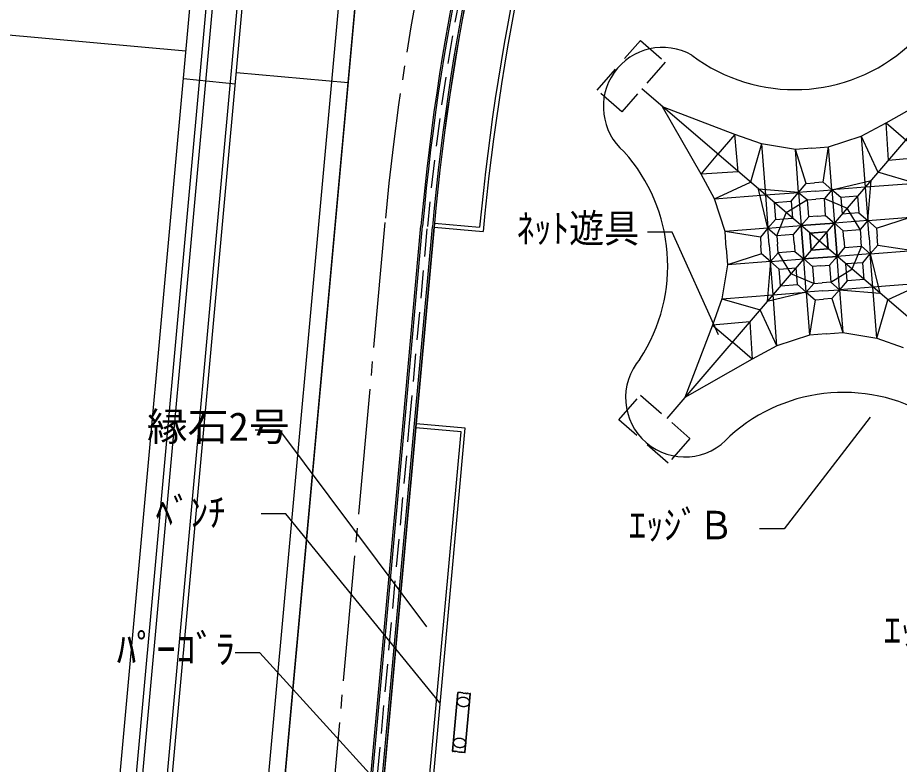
# Model space of a CAD drawing. Units: millimetres on the paper. Extents: x -120.2 to -23.9, y -30.5 to 36.3.
# Drawn here: x -105.7 to -94.94, y -16.74 to -7.64 of the extents above; entities that cross this region are included whole.
import ezdxf
from ezdxf.enums import TextEntityAlignment as Align

# ---------------------------------------------------------------- set-up
doc = ezdxf.new("R2010")
doc.units = ezdxf.units.MM
doc.header["$LTSCALE"] = 0.17
doc.linetypes.add('CHAIN2', pattern=[12, 9, -1, 1, -1])
doc.linetypes.add('DASHED2', pattern=[3, 2, -1])
for name, color, linetype in [('0-0_S-街区', 7, 'Continuous'), ('0-1_S-道路計画', 7, 'Continuous'), ('0-2_D-STR-1-計線1_計画', 7, 'Continuous'), ('0-3_D-STR-3-計線3_施設', 7, 'Continuous'), ('0-5_D-STR-BMK-CLINE', 7, 'CHAIN2'), ('0-6_D-STR-4-計線4_ﾌｧﾆﾁｬ_', 7, 'Continuous'), ('0-7_D-STR-2-計線1_エッジ', 7, 'Continuous'), ('0-9_D-STR-2-計線2_補助', 7, 'Continuous'), ('0-A_D-STR-5-1排水', 7, 'Continuous'), ('0-F_D-STR-5-2排水-ＣＬ', 7, 'DASHED2'), ('1-8_D-STR-HTXT-施設', 4, 'Continuous'), ('1-9_GroupNo4-LayerNo1', 7, 'Continuous')]:
    doc.layers.add(name, color=color, linetype=linetype)
doc.styles.add('ＭＳ ゴシック', font='')
doc.styles.get('ＭＳ ゴシック').set_extended_font_data('MS Gothic')

msp = doc.modelspace()

# ---------------------------------------------------------------- linework, layer by layer
at = {"layer": '0-0_S-街区'}
msp.add_lwpolyline([(-46.7264, 11.0922), (-80.0977, -15.5961), (-80.358, -15.8043), (-80.8571, -16.2464), (-81.3334, -16.7131), (-81.7855, -17.2031), (-82.2124, -17.7153), (-82.613, -18.2483), (-82.9863, -18.8008), (-83.3313, -19.3713), (-83.6472, -19.9585), (-83.9331, -20.5609), (-84.1884, -21.1768), (-84.4123, -21.8049), (-84.6044, -22.4434), (-84.764, -23.0907), (-84.891, -23.7453), (-84.9307, -24.0251), (-86.5043, -25.2702), (-101.6471, -23.8908), (-102.9315, -22.3491), (-100.7238, 1.887)], dxfattribs=at)
at = {"layer": '0-1_S-道路計画'}
for p, q in [((-103.1388, -22.4137), (-100.9108, 2.0462)), ((-104.9298, -22.1671), (-103.0174, -1.1727)), ((-105.0771, -25.9963), (-102.8186, -1.2028)), ((-104.654, -22.1922), (-102.7427, -1.2097)), ((-104.1455, -19.9277), (-102.6953, -4.0076)), ((-104.0878, -19.958), (-102.6331, -3.9882)), ((-103.6434, -8.0453), (-107.5777, -7.687)), ((-103.6737, -8.3784), (-103.0387, -8.4408)), ((-103.0262, -8.3032), (-101.6633, -8.4273))]:
    msp.add_line(p, q, dxfattribs=at)
at = {"layer": '0-2_D-STR-1-計線1_計画'}
for p, q in [((-101.3649, -5.1511), (-102.8222, -21.15)), ((-100.6148, -10.1901), (-100.8332, -12.5881)), ((-100.6148, -10.1901), (-100.0153, -10.2447))]:
    msp.add_line(p, q, dxfattribs=at)
msp.add_lwpolyline([(-100.7939, -18.7922), (-100.2337, -12.6427), (-100.8332, -12.5881), (-101.3857, -18.6529)], dxfattribs=at)
for centre, radius, start, end in [((-85.4732, 3.2162), 11.2368, 141.35935, 311.5962), ((-71.9991, -12.7967), 28.7342, 159.99455, 174.79532), ((-71.9991, -12.7967), 28.1322, 159.99455, 174.79529), ((-85.4732, 3.2162), 12.4408, 216.03576, 272.31074)]:
    msp.add_arc(centre, radius, start, end, dxfattribs=at)
at = {"layer": '0-3_D-STR-3-計線3_施設'}
msp.add_arc((-85.4732, 3.2162), 12.3605, 216.40782, 272.40989, dxfattribs=at)
at = {"layer": '0-5_D-STR-BMK-CLINE'}
msp.add_line((-101.2143, -10.1355), (-102.1409, -20.3082), dxfattribs=at)
msp.add_arc((-71.9991, -12.7967), 29.3362, 159.74536, 174.79529, dxfattribs=at)
at = {"layer": '0-6_D-STR-4-計線4_ﾌｧﾆﾁｬ_', "linetype": 'DASHED2'}
for p, q in [((-98.6272, -8.5187), (-98.0982, -7.9151)), ((-98.0982, -7.9151), (-97.7964, -8.1796)), ((-97.7964, -8.1796), (-98.3254, -8.7832)), ((-98.3254, -8.7832), (-98.6272, -8.5187)), ((-98.3624, -12.5396), (-98.0979, -12.2378)), ((-98.0979, -12.2378), (-97.4943, -12.7668)), ((-97.7588, -13.0686), (-98.3624, -12.5396)), ((-97.4943, -12.7668), (-97.7588, -13.0686))]:
    msp.add_line(p, q, dxfattribs=at)
at = {"layer": '0-6_D-STR-4-計線4_ﾌｧﾆﾁｬ_'}
for p, q in [((-97.773, -12.5223), (-94.063, -8.1967)), ((-95.1009, -8.9194), (-94.2799, -8.4496)), ((-93.7552, -12.2145), (-98.0808, -8.5045)), ((-97.3581, -9.5423), (-97.8279, -8.7214)), ((-96.945, -9.0607), (-97.8279, -8.7214)), ((-95.4035, -9.0816), (-95.1009, -8.9194)), ((-95.1009, -8.9194), (-94.8601, -9.1259)), ((-95.0724, -9.3735), (-95.1009, -8.9194)), ((-96.6212, -9.1749), (-96.945, -9.0607)), ((-95.8018, -9.212), (-95.4035, -9.0816)), ((-95.4035, -9.0816), (-95.1995, -9.5217)), ((-95.4035, -9.0816), (-95.3558, -9.704)), ((-96.6212, -9.1749), (-96.7558, -9.6409)), ((-96.6212, -9.1749), (-96.5735, -9.7973)), ((-96.0753, -9.6585), (-96.2077, -9.2431)), ((-96.1676, -9.7662), (-96.2077, -9.2431)), ((-96.0048, -9.2275), (-95.8018, -9.212)), ((-95.8694, -9.6427), (-95.8018, -9.212)), ((-95.7617, -9.7351), (-95.8018, -9.212)), ((-97.3581, -9.5423), (-97.1516, -9.3015)), ((-96.904, -9.5138), (-97.3581, -9.5423)), ((-97.1959, -9.8449), (-97.3581, -9.5423)), ((-94.7334, -9.6563), (-95.1995, -9.5217)), ((-97.1959, -9.8449), (-96.7558, -9.6409)), ((-96.1676, -9.7662), (-96.0753, -9.6585)), ((-96.0753, -9.6585), (-95.9723, -9.6506)), ((-95.8694, -9.6427), (-95.9723, -9.6506)), ((-95.7617, -9.7351), (-95.8694, -9.6427)), ((-94.7334, -9.6563), (-95.3558, -9.704)), ((-95.3247, -10.1099), (-95.2841, -9.6203)), ((-96.1676, -9.7662), (-96.6572, -9.7255)), ((-96.5735, -9.7973), (-96.1676, -9.7662)), ((-96.26, -9.8739), (-96.1676, -9.7662)), ((-95.9647, -9.7506), (-95.7617, -9.7351)), ((-95.7617, -9.7351), (-95.8541, -9.8428)), ((-95.3558, -9.704), (-95.3247, -10.1099)), ((-97.1959, -9.8449), (-96.5735, -9.7973)), ((-97.0655, -10.2432), (-97.1959, -9.8449)), ((-96.4658, -9.8896), (-96.26, -9.8739)), ((-96.4658, -9.8896), (-96.4501, -10.0955)), ((-96.0599, -9.8585), (-96.3191, -10.0155)), ((-96.26, -9.8739), (-96.2442, -10.0797)), ((-96.0599, -9.8585), (-95.957, -9.8506)), ((-96.0442, -10.0644), (-96.0599, -9.8585)), ((-95.8541, -9.8428), (-95.957, -9.8506)), ((-95.8541, -9.8428), (-95.5741, -9.9584)), ((-95.4482, -9.8117), (-95.654, -9.8274)), ((-95.654, -9.8274), (-95.6383, -10.0333)), ((-95.4482, -9.8117), (-95.4324, -10.0175)), ((-95.4171, -10.2176), (-95.5741, -9.9584)), ((-96.4501, -10.0955), (-96.5424, -10.2032)), ((-96.4501, -10.0955), (-96.2442, -10.0797)), ((-96.4347, -10.2955), (-96.3191, -10.0155)), ((-96.0442, -10.0644), (-96.1365, -10.1721)), ((-95.9412, -10.0565), (-96.0442, -10.0644)), ((-95.8383, -10.0486), (-95.7306, -10.141)), ((-95.3247, -10.1099), (-95.7306, -10.141)), ((-95.4324, -10.0175), (-95.6383, -10.0333)), ((-95.4324, -10.0175), (-95.3247, -10.1099)), ((-95.3247, -10.1099), (-94.8017, -10.0698)), ((-95.3247, -10.1099), (-95.2171, -10.2022)), ((-95.2171, -10.2022), (-94.8017, -10.0698)), ((-96.5424, -10.2032), (-97.0655, -10.2432)), ((-96.5424, -10.2032), (-96.6348, -10.3108)), ((-96.5424, -10.2032), (-96.1365, -10.1721)), ((-96.5424, -10.2032), (-96.4347, -10.2955)), ((-96.5269, -10.4061), (-96.5424, -10.2032)), ((-96.2289, -10.2798), (-96.1365, -10.1721)), ((-95.7306, -10.141), (-96.1365, -10.1721)), ((-96.1365, -10.1721), (-96.1054, -10.578)), ((-96.1054, -10.578), (-96.1365, -10.1721)), ((-95.623, -10.2333), (-95.7306, -10.141)), ((-95.623, -10.2333), (-95.4171, -10.2176)), ((-95.4171, -10.2176), (-95.4092, -10.3205)), ((-95.2171, -10.2022), (-95.2092, -10.3052)), ((-96.6348, -10.3108), (-97.0655, -10.2432)), ((-97.05, -10.4462), (-97.0655, -10.2432)), ((-96.6348, -10.3108), (-96.6269, -10.4138)), ((-96.2289, -10.2798), (-96.4347, -10.2955)), ((-96.4347, -10.2955), (-96.4269, -10.3984)), ((-96.221, -10.3827), (-96.2289, -10.2798)), ((-95.8227, -10.2483), (-96.0292, -10.2641)), ((-96.0292, -10.2641), (-96.0134, -10.4706)), ((-95.8069, -10.4548), (-95.8227, -10.2483)), ((-95.6151, -10.3363), (-95.623, -10.2333)), ((-95.4013, -10.4234), (-95.4092, -10.3205)), ((-95.3092, -10.3128), (-95.2936, -10.5158)), ((-95.2013, -10.4081), (-95.2092, -10.3052)), ((-96.619, -10.5167), (-96.6269, -10.4138)), ((-96.419, -10.5014), (-96.4269, -10.3984)), ((-95.6151, -10.3363), (-95.6072, -10.4392)), ((-95.6072, -10.4392), (-95.4013, -10.4234)), ((-95.4013, -10.4234), (-95.517, -10.7035)), ((-95.2936, -10.5158), (-95.4013, -10.4234)), ((-95.2936, -10.5158), (-95.2013, -10.4081)), ((-95.2013, -10.4081), (-94.7706, -10.4757)), ((-97.05, -10.4462), (-97.0344, -10.6491)), ((-96.619, -10.5167), (-97.0344, -10.6491)), ((-96.5113, -10.6091), (-96.619, -10.5167)), ((-96.2131, -10.4856), (-96.419, -10.5014)), ((-96.419, -10.5014), (-96.262, -10.7605)), ((-96.0134, -10.4706), (-95.8069, -10.4548)), ((-95.6072, -10.4392), (-95.6995, -10.5469)), ((-95.2936, -10.5158), (-95.6995, -10.5469)), ((-95.2936, -10.5158), (-94.7706, -10.4757)), ((-95.2625, -10.9217), (-95.2936, -10.5158)), ((-96.5113, -10.6091), (-97.0344, -10.6491)), ((-96.5113, -10.6091), (-96.1054, -10.578)), ((-96.4802, -11.015), (-96.5113, -10.6091)), ((-95.9978, -10.6703), (-96.1054, -10.578)), ((-96.0743, -10.9839), (-96.1054, -10.578)), ((-95.7919, -10.6546), (-95.6995, -10.5469)), ((-95.6684, -10.9528), (-95.6995, -10.5469)), ((-95.386, -10.6235), (-95.5919, -10.6392)), ((-95.5761, -10.8451), (-95.5919, -10.6392)), ((-95.3702, -10.8293), (-95.386, -10.6235)), ((-97.0344, -10.6491), (-97.1027, -11.0626)), ((-96.4037, -10.7014), (-96.1978, -10.6857)), ((-96.3879, -10.9073), (-96.4037, -10.7014)), ((-96.182, -10.8915), (-96.1978, -10.6857)), ((-95.8948, -10.6624), (-95.9978, -10.6703)), ((-95.8948, -10.6624), (-95.7919, -10.6546)), ((-95.7919, -10.6546), (-95.7761, -10.8604)), ((-95.7761, -10.8604), (-95.517, -10.7035)), ((-95.7761, -10.8604), (-95.8791, -10.8683)), ((-95.5761, -10.8451), (-95.6684, -10.9528)), ((-95.3702, -10.8293), (-95.5761, -10.8451)), ((-96.3879, -10.9073), (-96.182, -10.8915)), ((-96.0743, -10.9839), (-95.982, -10.8762)), ((-95.8714, -10.9683), (-96.0743, -10.9839)), ((-95.982, -10.8762), (-95.8791, -10.8683)), ((-95.2625, -10.9217), (-95.6684, -10.9528)), ((-95.6684, -10.9528), (-95.1789, -10.9934)), ((-95.6684, -10.9528), (-95.6284, -11.4758)), ((-94.6401, -10.874), (-95.2625, -10.9217)), ((-95.2149, -11.5441), (-95.2625, -10.9217)), ((-94.6401, -10.874), (-95.0802, -11.078)), ((-97.1027, -11.0626), (-97.2168, -11.3865)), ((-97.1027, -11.0626), (-96.4802, -11.015)), ((-97.1027, -11.0626), (-96.6366, -11.1973)), ((-96.0743, -10.9839), (-95.9667, -11.0762)), ((-96.0743, -10.9839), (-96.0343, -11.5069)), ((-95.9667, -11.0762), (-95.8637, -11.0683)), ((-95.7608, -11.0605), (-95.6284, -11.4758)), ((-95.2149, -11.5441), (-95.0802, -11.078)), ((-96.4326, -11.6374), (-96.6366, -11.1973)), ((-97.2168, -11.3865), (-97.5561, -12.2694)), ((-96.7637, -11.3454), (-97.2168, -11.3865)), ((-97.2168, -11.3865), (-96.976, -11.593)), ((-96.7637, -11.3454), (-96.7352, -11.7995)), ((-95.8313, -11.4914), (-96.0343, -11.5069)), ((-95.8313, -11.4914), (-95.6284, -11.4758)), ((-95.6284, -11.4758), (-95.2149, -11.5441)), ((-96.7352, -11.7995), (-96.976, -11.593)), ((-95.2149, -11.5441), (-94.8911, -11.6583)), ((-96.4326, -11.6374), (-96.7352, -11.7995)), ((-96.7352, -11.7995), (-97.5561, -12.2694)), ((-100.3908, -16.5784), (-100.3259, -15.8662)), ((-100.3879, -16.5787), (-100.323, -15.8665)), ((-100.3027, -15.8684), (-100.323, -15.8665)), ((-100.2998, -15.865), (-100.322, -15.863)), ((-100.2966, -15.8689), (-100.2984, -15.8687)), ((-100.2931, -15.8692), (-100.294, -15.8691)), ((-100.2685, -15.8678), (-100.2901, -15.8659)), ((-100.2684, -15.8715), (-100.2891, -15.8696)), ((-100.2584, -15.8724), (-100.2376, -15.8743)), ((-100.2581, -15.8688), (-100.2373, -15.8707)), ((-100.2378, -16.5924), (-100.173, -15.8802)), ((-100.235, -16.5926), (-100.1701, -15.8804)), ((-100.2276, -15.8752), (-100.2069, -15.8771)), ((-100.2269, -15.8716), (-100.2052, -15.8736)), ((-100.203, -15.8774), (-100.202, -15.8775)), ((-100.1994, -15.8778), (-100.1976, -15.8779)), ((-100.1956, -15.8745), (-100.1734, -15.8765)), ((-100.1933, -15.8783), (-100.173, -15.8802)), ((-100.3676, -16.5805), (-100.3879, -16.5787)), ((-100.3653, -16.5844), (-100.3875, -16.5824)), ((-100.3615, -16.5811), (-100.3633, -16.5809)), ((-100.3579, -16.5814), (-100.3589, -16.5813)), ((-100.334, -16.5872), (-100.3557, -16.5853)), ((-100.3333, -16.5837), (-100.354, -16.5818)), ((-100.3236, -16.5882), (-100.3028, -16.5901)), ((-100.3233, -16.5846), (-100.3025, -16.5865)), ((-100.2925, -16.5874), (-100.2718, -16.5893)), ((-100.2924, -16.591), (-100.2708, -16.593)), ((-100.2678, -16.5896), (-100.2669, -16.5897)), ((-100.2643, -16.59), (-100.2624, -16.5901)), ((-100.2611, -16.5939), (-100.2389, -16.5959)), ((-100.2582, -16.5905), (-100.2378, -16.5924))]:
    msp.add_line(p, q, dxfattribs=at)
for points in [[(-96.904, -9.5138), (-96.945, -9.0607), (-97.1516, -9.3015)], [(-95.0724, -9.3735), (-94.6192, -9.3325), (-94.8601, -9.1259)], [(-96.0048, -9.2275), (-96.2077, -9.2431), (-96.6212, -9.1749)], [(-95.3558, -9.704), (-95.7617, -9.7351), (-95.2841, -9.6203)], [(-96.5735, -9.7973), (-96.5424, -10.2032), (-96.6572, -9.7255)], [(-95.9647, -9.7506), (-96.1676, -9.7662), (-96.0599, -9.8585)], [(-96.1676, -9.7662), (-96.1365, -10.1721), (-95.7306, -10.141)], [(-95.654, -9.8274), (-95.7617, -9.7351), (-95.7306, -10.141)], [(-95.9412, -10.0565), (-95.8383, -10.0486), (-95.8541, -9.8428)], [(-95.3092, -10.3128), (-95.3247, -10.1099), (-95.4171, -10.2176)], [(-96.0134, -10.4706), (-96.0292, -10.2641), (-95.8227, -10.2483)], [(-95.8227, -10.2483), (-95.8069, -10.4548), (-96.0134, -10.4706)], [(-96.5269, -10.4061), (-96.5113, -10.6091), (-96.419, -10.5014)], [(-96.221, -10.3827), (-96.2131, -10.4856), (-96.1054, -10.578)], [(-95.386, -10.6235), (-95.2936, -10.5158), (-95.1789, -10.9934)], [(-96.4037, -10.7014), (-96.5113, -10.6091), (-96.552, -11.0986)], [(-95.9978, -10.6703), (-95.982, -10.8762), (-96.262, -10.7605)], [(-95.8714, -10.9683), (-95.6684, -10.9528), (-95.7761, -10.8604)], [(-96.182, -10.8915), (-96.0743, -10.9839), (-96.552, -11.0986)], [(-95.6684, -10.9528), (-95.7608, -11.0605), (-95.8637, -11.0683)], [(-96.4326, -11.6374), (-96.4802, -11.015), (-96.0743, -10.9839)], [(-95.9667, -11.0762), (-96.0343, -11.5069), (-96.4326, -11.6374)]]:
    msp.add_lwpolyline(points, dxfattribs=at)
msp.add_lwpolyline([(-95.7306, -10.141), (-95.6995, -10.5469), (-96.1054, -10.578), (-95.6995, -10.5469)], close=True, dxfattribs=at)
for centre, start, end in [((-100.3223, -15.8666), 152.29529, 174.79529), ((-100.3223, -15.8666), 129.79529, 152.29529), ((-100.3223, -15.8666), 107.29529, 129.79529), ((-100.3223, -15.8666), 84.79529, 107.29529), ((-100.3001, -15.8686), 62.29529, 84.79529), ((-100.3001, -15.8686), 39.79529, 62.29529), ((-100.3001, -15.8686), 17.29529, 39.79529), ((-100.3001, -15.8686), 354.79529, 17.29529), ((-100.2904, -15.8695), 152.29529, 174.79529), ((-100.2904, -15.8695), 129.79529, 152.29529), ((-100.2904, -15.8695), 107.29529, 129.79529), ((-100.2904, -15.8695), 84.79529, 107.29529), ((-100.2688, -15.8714), 62.29529, 84.79529), ((-100.2688, -15.8714), 39.79529, 62.29529), ((-100.2688, -15.8714), 17.29529, 39.79529), ((-100.2688, -15.8714), 354.79529, 17.29529), ((-100.2584, -15.8724), 152.29529, 174.79529), ((-100.2584, -15.8724), 129.79529, 152.29529), ((-100.2584, -15.8724), 107.29529, 129.79529), ((-100.2584, -15.8724), 84.79529, 107.29529), ((-100.2376, -15.8743), 62.29529, 84.79529), ((-100.2376, -15.8743), 39.79529, 62.29529), ((-100.2376, -15.8743), 17.29529, 39.79529), ((-100.2376, -15.8743), 354.79529, 17.29529), ((-100.2272, -15.8752), 152.29529, 174.79529), ((-100.2272, -15.8752), 129.79529, 152.29529), ((-100.2272, -15.8752), 107.29529, 129.79529), ((-100.2272, -15.8752), 84.79529, 107.29529), ((-100.2056, -15.8772), 62.29529, 84.79529), ((-100.2056, -15.8772), 39.79529, 62.29529), ((-100.2056, -15.8772), 17.29529, 39.79529), ((-100.2056, -15.8772), 354.79529, 17.29529), ((-100.1959, -15.8781), 152.29529, 174.79529), ((-100.1959, -15.8781), 129.79529, 152.29529), ((-100.1959, -15.8781), 107.29529, 129.79529), ((-100.1959, -15.8781), 84.79529, 107.29529), ((-100.1737, -15.8801), 62.29529, 84.79529), ((-100.1737, -15.8801), 39.79529, 62.29529), ((-100.1737, -15.8801), 17.29529, 39.79529), ((-100.1737, -15.8801), 354.79529, 17.29529), ((-100.3872, -16.5788), 174.79529, 197.29529), ((-100.3872, -16.5788), 197.29529, 219.79529), ((-100.3872, -16.5788), 219.79529, 242.29529), ((-100.3872, -16.5788), 242.29529, 264.79529), ((-100.365, -16.5808), 264.79529, 287.29529), ((-100.365, -16.5808), 287.29529, 309.79529), ((-100.365, -16.5808), 309.79529, 332.29529), ((-100.365, -16.5808), 332.29529, 354.79529), ((-100.3553, -16.5817), 174.79529, 197.29529), ((-100.3553, -16.5817), 197.29529, 219.79529), ((-100.3553, -16.5817), 219.79529, 242.29529), ((-100.3553, -16.5817), 242.29529, 264.79529), ((-100.3337, -16.5836), 264.79529, 287.29529), ((-100.3337, -16.5836), 287.29529, 309.79529), ((-100.3337, -16.5836), 309.79529, 332.29529), ((-100.3337, -16.5836), 332.29529, 354.79529), ((-100.3233, -16.5846), 174.79529, 197.29529), ((-100.3233, -16.5846), 197.29529, 219.79529), ((-100.3233, -16.5846), 219.79529, 242.29529), ((-100.3233, -16.5846), 242.29529, 264.79529), ((-100.3025, -16.5865), 264.79529, 287.29529), ((-100.3025, -16.5865), 287.29529, 309.79529), ((-100.3025, -16.5865), 309.79529, 332.29529), ((-100.3025, -16.5865), 332.29529, 354.79529), ((-100.2921, -16.5874), 174.79529, 197.29529), ((-100.2921, -16.5874), 197.29529, 219.79529), ((-100.2921, -16.5874), 219.79529, 242.29529), ((-100.2921, -16.5874), 242.29529, 264.79529), ((-100.2704, -16.5894), 264.79529, 287.29529), ((-100.2704, -16.5894), 287.29529, 309.79529), ((-100.2704, -16.5894), 309.79529, 332.29529), ((-100.2704, -16.5894), 332.29529, 354.79529), ((-100.2608, -16.5903), 174.79529, 197.29529), ((-100.2608, -16.5903), 197.29529, 219.79529), ((-100.2608, -16.5903), 219.79529, 242.29529), ((-100.2608, -16.5903), 242.29529, 264.79529), ((-100.2386, -16.5923), 264.79529, 287.29529), ((-100.2386, -16.5923), 287.29529, 309.79529), ((-100.2386, -16.5923), 309.79529, 332.29529), ((-100.2386, -16.5923), 332.29529, 354.79529)]:
    msp.add_arc(centre, 0.00361, start, end, dxfattribs=at)
at = {"layer": '0-6_D-STR-4-計線4_ﾌｧﾆﾁｬ_', "linetype": 'DASHED2'}
for centre, radius, start, end in [((-100.2976, -15.976), 0.0382, 174.79529, 205.68773), ((-100.2976, -15.976), 0.0382, 143.90284, 174.79529), ((-100.2774, -15.9663), 0.0606, 205.68773, 230.10013), ((-100.2795, -15.9892), 0.0606, 119.49044, 143.90284), ((-100.2632, -15.9493), 0.0827, 230.10013, 248.79434), ((-100.2686, -16.0085), 0.0827, 100.79623, 119.49044), ((-100.2524, -15.9214), 0.1127, 248.79434, 264.79529), ((-100.263, -16.0379), 0.1127, 84.79529, 100.79623), ((-100.263, -16.0379), 0.1127, 68.79434, 84.79529), ((-100.2468, -15.9508), 0.0827, 280.79623, 299.49044), ((-100.2522, -16.01), 0.0827, 50.10013, 68.79434), ((-100.2359, -15.9701), 0.0606, 299.49044, 323.90284), ((-100.238, -15.993), 0.0606, 25.68773, 50.10013), ((-100.2178, -15.9833), 0.0382, 323.90284, 354.79529), ((-100.2178, -15.9833), 0.0382, 354.79529, 25.68773), ((-100.2524, -15.9214), 0.1127, 264.79529, 280.79623), ((-100.3431, -16.4756), 0.0382, 143.90284, 174.79529), ((-100.325, -16.4888), 0.0606, 119.49044, 143.90284), ((-100.3141, -16.5081), 0.0827, 100.79623, 119.49044), ((-100.3085, -16.5374), 0.1127, 84.79529, 100.79623), ((-100.3085, -16.5374), 0.1127, 68.79434, 84.79529), ((-100.2977, -16.5096), 0.0827, 50.10013, 68.79434), ((-100.2835, -16.4926), 0.0606, 25.68773, 50.10013), ((-100.3431, -16.4756), 0.0382, 174.79529, 205.68773), ((-100.3229, -16.4659), 0.0606, 205.68773, 230.10013), ((-100.3087, -16.4489), 0.0827, 230.10013, 248.79434), ((-100.2979, -16.421), 0.1127, 248.79434, 264.79529), ((-100.2979, -16.421), 0.1127, 264.79529, 280.79623), ((-100.2923, -16.4504), 0.0827, 280.79623, 299.49044), ((-100.2814, -16.4697), 0.0606, 299.49044, 323.90284), ((-100.2633, -16.4829), 0.0382, 323.90284, 354.79529), ((-100.2633, -16.4829), 0.0382, 354.79529, 25.68773)]:
    msp.add_arc(centre, radius, start, end, dxfattribs=at)
at = {"layer": '0-7_D-STR-2-計線1_エッジ'}
for centre, radius, start, end in [((-97.8279, -8.7214), 0.7224, 60.29531, 229.38074), ((-96.2186, -6.4367), 2.0766, 232.94222, 312.02764), ((-99.8408, -10.66), 2.0766, 326.73383, 42.02764), ((-97.5561, -12.2694), 0.7224, 139.38074, 319.38074), ((-95.6175, -14.2822), 2.0766, 56.73383, 132.02764)]:
    msp.add_arc(centre, radius, start, end, dxfattribs=at)
at = {"layer": '0-9_D-STR-2-計線2_補助'}
for p, q in [((-100.6105, -10.1422), (-100.0589, -10.1924)), ((-100.2861, -12.6863), (-100.8375, -12.6361)), ((-100.8371, -18.7361), (-100.2861, -12.6863))]:
    msp.add_line(p, q, dxfattribs=at)
msp.add_arc((-71.9991, -12.7967), 28.1804, 159.99455, 174.69737, dxfattribs=at)
at = {"layer": '0-A_D-STR-5-1排水'}
for points in [[(-101.6615, -19.9115), (-100.993, -12.5736), (-100.7747, -10.1758)], [(-101.6415, -19.9134), (-100.973, -12.5754), (-100.7547, -10.1776)], [(-101.5216, -19.9243), (-100.8531, -12.5863), (-100.6348, -10.1883)], [(-101.5017, -19.9261), (-100.8332, -12.5881), (-100.6148, -10.1901)]]:
    msp.add_lwpolyline(points, dxfattribs=at)
for radius, start, end in [(28.4361, 159.87347, 174.91571), (28.416, 159.87351, 174.91576), (28.2956, 159.87378, 174.91601), (28.2756, 159.87382, 174.91605)]:
    msp.add_arc((-72.4505, -12.6958), radius, start, end, dxfattribs=at)
at = {"layer": '0-F_D-STR-5-2排水-ＣＬ'}
msp.add_lwpolyline([(-101.5816, -19.9188), (-100.9131, -12.5808), (-100.6947, -10.183)], dxfattribs=at)
msp.add_arc((-72.4505, -12.6958), 28.3558, 159.87365, 174.91588, dxfattribs=at)
at = {"layer": '1-8_D-STR-HTXT-施設', "color": 7}
for points in [[(-97.1443, -11.5027), (-97.7085, -10.2501), (-98.0094, -10.2501)], [(-95.2952, -12.5066), (-96.3436, -13.8671), (-96.6446, -13.8671)], [(-100.7047, -15.0629), (-102.4951, -12.6674), (-102.7961, -12.6674)], [(-100.545, -15.9895), (-102.4238, -13.6866), (-102.7248, -13.6866)]]:
    msp.add_lwpolyline(points, dxfattribs=at)
at = {"layer": '1-9_GroupNo4-LayerNo1'}
msp.add_lwpolyline([(-100.5091, -17.8353), (-102.7411, -15.382), (-103.0421, -15.382)], dxfattribs=at)

# ---------------------------------------------------------------- texts
at = {"layer": '1-8_D-STR-HTXT-施設', "style": 'ＭＳ ゴシック'}
for s, width, p in [('ﾈｯﾄ遊具', 0.9, (-99.6061, -10.4823)), ('縁石2号', 1.05, (-104.1176, -12.8996)), ('ﾍﾞﾝﾁ', 0.9, (-104.0119, -13.9458)), ('ｴｯｼﾞＢ', 0.9, (-98.2412, -14.1013)), ('ｴｯｼﾞＢ', 0.9, (-95.1309, -15.382))]:
    msp.add_text(s, height=0.3473, dxfattribs=dict(at, width=width)).set_placement(p, align=Align.BOTTOM_LEFT)
at = {"layer": '1-9_GroupNo4-LayerNo1', "style": 'ＭＳ ゴシック'}
msp.add_text('ﾊﾟｰｺﾞﾗ', height=0.3531, dxfattribs=at).set_placement((-104.4862, -15.617), align=Align.BOTTOM_LEFT)

doc.saveas('drawing.dxf')
